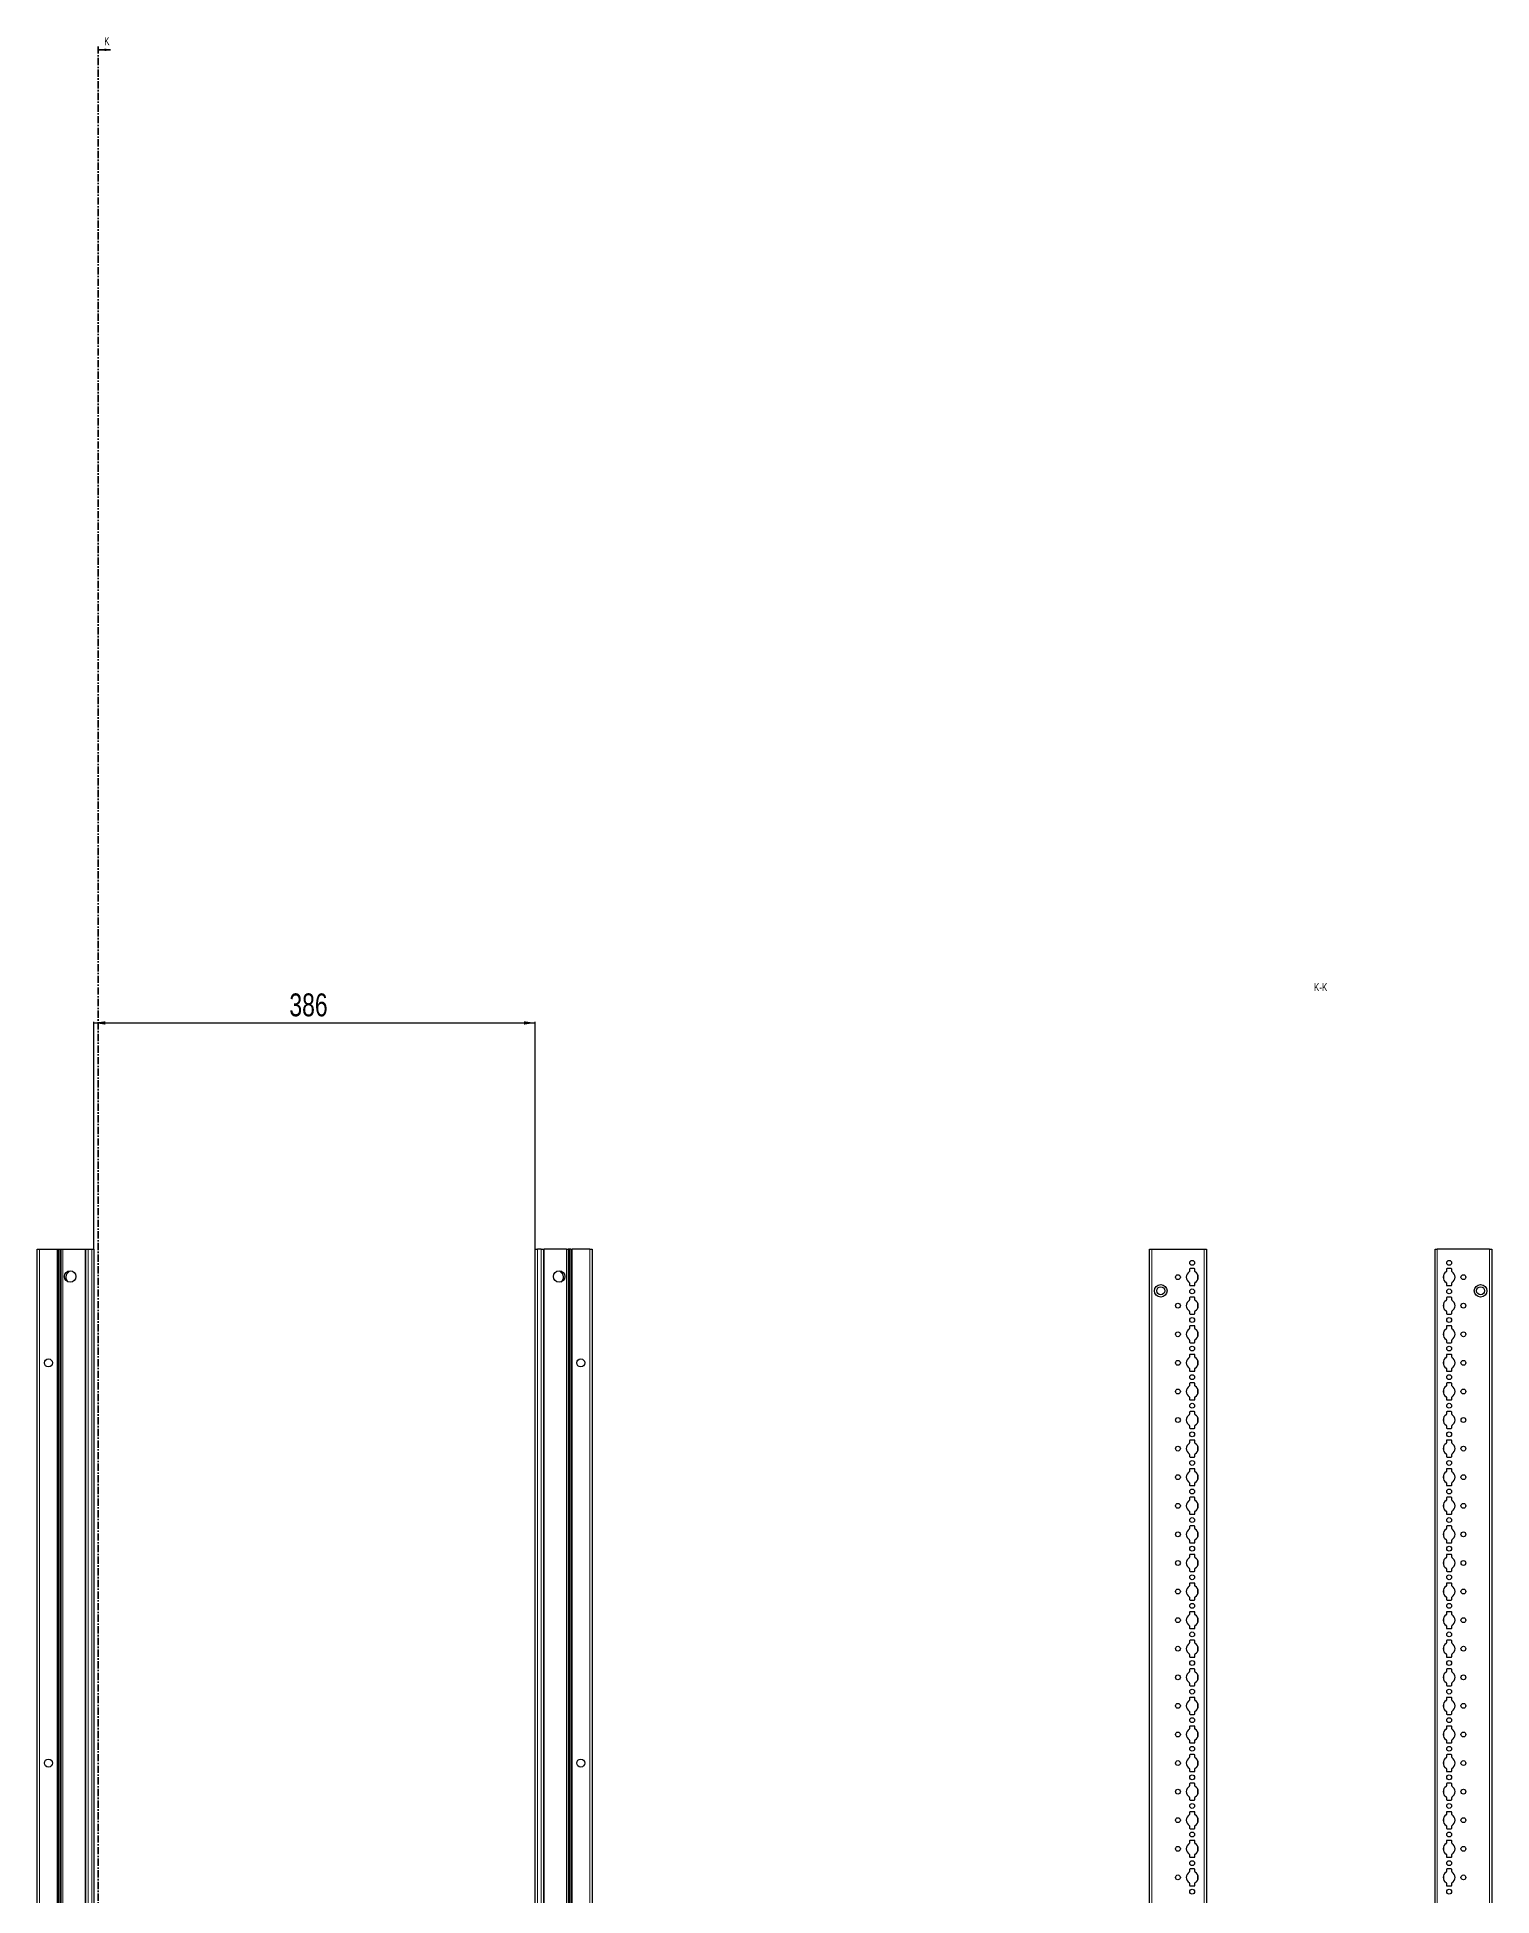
# Model space of a CAD drawing. Header units: millimetres. Extents: x -199 to 2259, y -1747 to 1507.
# Drawn here: x 986 to 2259, y -118 to 1507 of the extents above; entities that cross this region are included whole.
import ezdxf

# ---------------------------------------------------------------- set-up
doc = ezdxf.new("R2010")
doc.units = ezdxf.units.MM
doc.linetypes.add('CENTER', pattern=[10.16, 6.35, -1.27, 1.27, -1.27])
doc.layers.add('FORMAT', color=7, linetype='Continuous')
doc.styles.add('SLDTEXTSTYLE0', font='TXT', dxfattribs={"width": 0.75})
doc.dimstyles.new('SLDDIMSTYLE0', dxfattribs={"dimtxt": 20, "dimasz": 10, "dimexe": 0, "dimexo": 0.0625, "dimgap": 5, "dimtad": 2, "dimdec": 1, "dimrnd": 1e-09, "dimzin": 12, "dimdsep": 46, "dimtxsty": 'SLDTEXTSTYLE0', "dimsah": 1, "dimcen": 0.09, "dimadec": 0, "dimazin": 3, "dimtfac": 1, "dimtofl": 0, "dimtmove": 0, "dimatfit": 3, "dimfxl": 0, "dimfrac": 2, "dimtolj": 1, "dimtzin": 12, "dimarcsym": 0})

# ---------------------------------------------------------------- blocks, each defined once
blk = doc.blocks.new('_D_4')
at = {"layer": 'FORMAT'}
for p, q in [((1036, 447.2), (1036, 646)), ((1036, 645), (1422, 645)), ((1422, 447.2), (1422, 646))]:
    blk.add_line(p, q, dxfattribs=at)
for points in [[(1036, 645), (1046, 643.5), (1046, 646.5)], [(1422, 645), (1412, 646.5), (1412, 643.5)]]:
    blk.add_solid(points, dxfattribs=at)
at = {"layer": 'FORMAT', "insert": (1206.9, 670.8), "char_height": 20, "attachment_point": 1, "style": 'SLDTEXTSTYLE0'}
blk.add_mtext('386', dxfattribs=at)

msp = doc.modelspace()

# ---------------------------------------------------------------- linework, layer by layer
at = {"color": 7, "linetype": 'CENTER', "lineweight": 35}
msp.add_line((1039.75, 1499.09), (1039.75, -1103.67), dxfattribs=at)
at = {"color": 7, "linetype": 'Continuous', "lineweight": 35}
msp.add_line((1050.39, 1496.09), (1039.75, 1496.09), dxfattribs=at)
at = {"color": 7, "linetype": 'Continuous', "lineweight": 25}
for p, q in [((986.32, -851.79), (986.32, 447.21)), ((986.32, 447.21), (988.32, 447.21)), ((988.32, 447.21), (1003.67, 447.21)), ((1003.67, 447.21), (1004.32, 447.21)), ((1004.32, 423.46), (1004.32, 447.21)), ((1004.32, 447.21), (1004.9, 447.21)), ((1004.9, 447.21), (1006.11, 447.21)), ((1006.11, 447.21), (1006.11, -851.79)), ((1006.11, 447.21), (1006.14, 447.21)), ((1006.14, 447.21), (1006.14, -851.79)), ((1006.14, 447.21), (1007.35, 447.21)), ((1007.35, 447.21), (1008.76, 447.21)), ((1008.76, 447.21), (1028.17, 447.21)), ((1028.17, 447.21), (1028.82, 447.21)), ((1028.82, -851.79), (1028.82, 447.21)), ((1028.82, 447.21), (1030.82, 447.21)), ((1030.82, 447.21), (1034.02, 447.21)), ((1034.02, 447.21), (1036.02, 447.21)), ((1036.02, 447.21), (1036.02, -851.79)), ((1422.02, -851.79), (1422.02, 447.21)), ((1422.02, 447.21), (1424.02, 447.21)), ((1427.22, 447.21), (1424.02, 447.21)), ((1427.22, 447.21), (1429.22, 447.21)), ((1429.22, 447.21), (1429.22, -851.79)), ((1429.22, 447.21), (1429.87, 447.21)), ((1449.27, 447.21), (1429.87, 447.21)), ((1449.27, 447.21), (1450.68, 447.21)), ((1451.89, 447.21), (1450.68, 447.21)), ((1451.89, -851.79), (1451.89, 447.21)), ((1451.92, 447.21), (1451.89, 447.21)), ((1451.92, -851.79), (1451.92, 447.21)), ((1453.13, 447.21), (1451.92, 447.21)), ((1453.13, 447.21), (1453.72, 447.21)), ((1453.72, 447.21), (1453.72, 423.46)), ((1453.72, 447.21), (1454.37, 447.21)), ((1469.72, 447.21), (1454.37, 447.21)), ((1469.72, 447.21), (1471.72, 447.21)), ((1471.72, 447.21), (1471.72, -851.79)), ((1959.21, -851.79), (1959.21, 447.21)), ((1959.21, 447.21), (1961.21, 447.21)), ((1961.21, 447.21), (2006.91, 447.21)), ((2006.91, 447.21), (2008.91, 447.21)), ((2008.91, 447.21), (2008.91, -851.79)), ((2208.91, -851.79), (2208.91, 447.21)), ((2208.91, 447.21), (2210.91, 447.21)), ((2256.61, 447.21), (2210.91, 447.21)), ((2256.61, 447.21), (2258.61, 447.21)), ((2258.61, 447.21), (2258.61, -851.79)), ((1004.38, 423.35), (1004.32, 423.46)), ((1004.32, 423.46), (1004.32, 421.96)), ((1004.38, 422.06), (1004.38, 423.35)), ((1014.37, 427.73), (1014.37, 428.14)), ((1443.67, 428.14), (1443.67, 427.73)), ((1453.72, 423.46), (1453.66, 423.35)), ((1453.66, 423.35), (1453.66, 422.06)), ((1453.72, 421.96), (1453.72, 423.46)), ((1994.26, 429.61), (1994.26, 427.73)), ((1998.36, 430.11), (1994.76, 430.11)), ((1998.86, 427.73), (1998.86, 429.61)), ((2218.96, 429.61), (2218.96, 427.73)), ((2223.06, 430.11), (2219.46, 430.11)), ((2223.56, 427.73), (2223.56, 429.61)), ((1004.32, 421.96), (1004.38, 422.06)), ((1004.32, 373.46), (1004.32, 421.96)), ((1453.66, 422.06), (1453.72, 421.96)), ((1453.72, 421.96), (1453.72, 373.46)), ((1994.26, 417.68), (1994.26, 415.81)), ((1994.76, 415.31), (1998.36, 415.31)), ((1998.86, 415.81), (1998.86, 417.68)), ((2218.96, 417.68), (2218.96, 415.81)), ((2219.46, 415.31), (2223.06, 415.31)), ((2223.56, 415.81), (2223.56, 417.68)), ((1994.26, 404.61), (1994.26, 402.73)), ((1994.26, 392.68), (1994.26, 390.81)), ((1998.36, 405.11), (1994.76, 405.11)), ((1994.76, 390.31), (1998.36, 390.31)), ((1998.86, 402.73), (1998.86, 404.61)), ((1998.86, 390.81), (1998.86, 392.68)), ((2218.96, 404.61), (2218.96, 402.73)), ((2218.96, 392.68), (2218.96, 390.81)), ((2223.06, 405.11), (2219.46, 405.11)), ((2219.46, 390.31), (2223.06, 390.31)), ((2223.56, 402.73), (2223.56, 404.61)), ((2223.56, 390.81), (2223.56, 392.68)), ((1994.26, 379.61), (1994.26, 377.73)), ((1998.36, 380.11), (1994.76, 380.11)), ((1998.86, 377.73), (1998.86, 379.61)), ((2218.96, 379.61), (2218.96, 377.73)), ((2223.06, 380.11), (2219.46, 380.11)), ((2223.56, 377.73), (2223.56, 379.61)), ((1004.38, 373.35), (1004.32, 373.46)), ((1004.32, 373.46), (1004.32, 371.96)), ((1004.32, 371.96), (1004.38, 372.06)), ((1004.32, 323.46), (1004.32, 371.96)), ((1004.38, 372.06), (1004.38, 373.35)), ((1453.72, 373.46), (1453.66, 373.35)), ((1453.66, 373.35), (1453.66, 372.06)), ((1453.66, 372.06), (1453.72, 371.96)), ((1453.72, 371.96), (1453.72, 373.46)), ((1453.72, 371.96), (1453.72, 323.46)), ((1994.26, 367.68), (1994.26, 365.81)), ((1994.76, 365.31), (1998.36, 365.31)), ((1998.86, 365.81), (1998.86, 367.68)), ((2218.96, 367.68), (2218.96, 365.81)), ((2219.46, 365.31), (2223.06, 365.31)), ((2223.56, 365.81), (2223.56, 367.68)), ((1994.26, 354.61), (1994.26, 352.73)), ((1994.26, 342.68), (1994.26, 340.81)), ((1998.36, 355.11), (1994.76, 355.11)), ((1998.86, 352.73), (1998.86, 354.61)), ((1998.86, 340.81), (1998.86, 342.68)), ((2218.96, 354.61), (2218.96, 352.73)), ((2218.96, 342.68), (2218.96, 340.81)), ((2223.06, 355.11), (2219.46, 355.11)), ((2223.56, 352.73), (2223.56, 354.61)), ((2223.56, 340.81), (2223.56, 342.68)), ((1994.26, 329.61), (1994.26, 327.73)), ((1994.76, 340.31), (1998.36, 340.31)), ((1998.36, 330.11), (1994.76, 330.11)), ((1998.86, 327.73), (1998.86, 329.61)), ((2218.96, 329.61), (2218.96, 327.73)), ((2219.46, 340.31), (2223.06, 340.31)), ((2223.06, 330.11), (2219.46, 330.11)), ((2223.56, 327.73), (2223.56, 329.61)), ((1004.38, 323.35), (1004.32, 323.46)), ((1004.32, 323.46), (1004.32, 321.96)), ((1004.32, 321.96), (1004.38, 322.06)), ((1004.32, 273.46), (1004.32, 321.96)), ((1004.38, 322.06), (1004.38, 323.35)), ((1453.72, 323.46), (1453.66, 323.35)), ((1453.66, 323.35), (1453.66, 322.06)), ((1453.66, 322.06), (1453.72, 321.96)), ((1453.72, 321.96), (1453.72, 323.46)), ((1453.72, 321.96), (1453.72, 273.46)), ((1994.26, 317.68), (1994.26, 315.81)), ((1994.76, 315.31), (1998.36, 315.31)), ((1998.86, 315.81), (1998.86, 317.68)), ((2218.96, 317.68), (2218.96, 315.81)), ((2219.46, 315.31), (2223.06, 315.31)), ((2223.56, 315.81), (2223.56, 317.68)), ((1994.26, 304.61), (1994.26, 302.73)), ((1994.26, 292.68), (1994.26, 290.81)), ((1998.36, 305.11), (1994.76, 305.11)), ((1998.86, 302.73), (1998.86, 304.61)), ((1998.86, 290.81), (1998.86, 292.68)), ((2218.96, 304.61), (2218.96, 302.73)), ((2218.96, 292.68), (2218.96, 290.81)), ((2223.06, 305.11), (2219.46, 305.11)), ((2223.56, 302.73), (2223.56, 304.61)), ((2223.56, 290.81), (2223.56, 292.68)), ((1994.26, 279.61), (1994.26, 277.73)), ((1994.76, 290.31), (1998.36, 290.31)), ((1998.36, 280.11), (1994.76, 280.11)), ((1998.86, 277.73), (1998.86, 279.61)), ((2218.96, 279.61), (2218.96, 277.73)), ((2219.46, 290.31), (2223.06, 290.31)), ((2223.06, 280.11), (2219.46, 280.11)), ((2223.56, 277.73), (2223.56, 279.61)), ((1004.38, 273.35), (1004.32, 273.46)), ((1004.32, 273.46), (1004.32, 271.96)), ((1004.32, 271.96), (1004.38, 272.06)), ((1004.32, 223.46), (1004.32, 271.96)), ((1004.38, 272.06), (1004.38, 273.35)), ((1453.72, 273.46), (1453.66, 273.35)), ((1453.66, 273.35), (1453.66, 272.06)), ((1453.66, 272.06), (1453.72, 271.96)), ((1453.72, 271.96), (1453.72, 273.46)), ((1453.72, 271.96), (1453.72, 223.46)), ((1994.26, 267.68), (1994.26, 265.81)), ((1994.76, 265.31), (1998.36, 265.31)), ((1998.86, 265.81), (1998.86, 267.68)), ((2218.96, 267.68), (2218.96, 265.81)), ((2219.46, 265.31), (2223.06, 265.31)), ((2223.56, 265.81), (2223.56, 267.68)), ((1994.26, 254.61), (1994.26, 252.73)), ((1998.36, 255.11), (1994.76, 255.11)), ((1998.86, 252.73), (1998.86, 254.61)), ((2218.96, 254.61), (2218.96, 252.73)), ((2223.06, 255.11), (2219.46, 255.11)), ((2223.56, 252.73), (2223.56, 254.61)), ((1994.26, 242.68), (1994.26, 240.81)), ((1994.26, 229.61), (1994.26, 227.73)), ((1994.76, 240.31), (1998.36, 240.31)), ((1998.36, 230.11), (1994.76, 230.11)), ((1998.86, 240.81), (1998.86, 242.68)), ((1998.86, 227.73), (1998.86, 229.61)), ((2218.96, 242.68), (2218.96, 240.81)), ((2218.96, 229.61), (2218.96, 227.73)), ((2219.46, 240.31), (2223.06, 240.31)), ((2223.06, 230.11), (2219.46, 230.11)), ((2223.56, 240.81), (2223.56, 242.68)), ((2223.56, 227.73), (2223.56, 229.61)), ((1004.38, 223.35), (1004.32, 223.46)), ((1004.32, 223.46), (1004.32, 221.96)), ((1004.32, 221.96), (1004.38, 222.06)), ((1004.32, 173.46), (1004.32, 221.96)), ((1004.38, 222.06), (1004.38, 223.35)), ((1453.72, 223.46), (1453.66, 223.35)), ((1453.66, 223.35), (1453.66, 222.06)), ((1453.66, 222.06), (1453.72, 221.96)), ((1453.72, 221.96), (1453.72, 223.46)), ((1453.72, 221.96), (1453.72, 173.46)), ((1994.26, 217.68), (1994.26, 215.81)), ((1994.76, 215.31), (1998.36, 215.31)), ((1998.86, 215.81), (1998.86, 217.68)), ((2218.96, 217.68), (2218.96, 215.81)), ((2219.46, 215.31), (2223.06, 215.31)), ((2223.56, 215.81), (2223.56, 217.68)), ((1994.26, 204.61), (1994.26, 202.73)), ((1998.36, 205.11), (1994.76, 205.11)), ((1998.86, 202.73), (1998.86, 204.61)), ((2218.96, 204.61), (2218.96, 202.73)), ((2223.06, 205.11), (2219.46, 205.11)), ((2223.56, 202.73), (2223.56, 204.61)), ((1994.26, 192.68), (1994.26, 190.81)), ((1994.26, 179.61), (1994.26, 177.73)), ((1994.76, 190.31), (1998.36, 190.31)), ((1998.36, 180.11), (1994.76, 180.11)), ((1998.86, 190.81), (1998.86, 192.68)), ((1998.86, 177.73), (1998.86, 179.61)), ((2218.96, 192.68), (2218.96, 190.81)), ((2218.96, 179.61), (2218.96, 177.73)), ((2219.46, 190.31), (2223.06, 190.31)), ((2223.06, 180.11), (2219.46, 180.11)), ((2223.56, 190.81), (2223.56, 192.68)), ((2223.56, 177.73), (2223.56, 179.61)), ((1004.38, 173.35), (1004.32, 173.46)), ((1004.32, 173.46), (1004.32, 171.96)), ((1004.32, 171.96), (1004.38, 172.06)), ((1004.32, 123.46), (1004.32, 171.96)), ((1004.38, 172.06), (1004.38, 173.35)), ((1453.72, 173.46), (1453.66, 173.35)), ((1453.66, 173.35), (1453.66, 172.06)), ((1453.66, 172.06), (1453.72, 171.96)), ((1453.72, 171.96), (1453.72, 173.46)), ((1453.72, 171.96), (1453.72, 123.46)), ((1994.26, 167.68), (1994.26, 165.81)), ((1994.76, 165.31), (1998.36, 165.31)), ((1998.86, 165.81), (1998.86, 167.68)), ((2218.96, 167.68), (2218.96, 165.81)), ((2219.46, 165.31), (2223.06, 165.31)), ((2223.56, 165.81), (2223.56, 167.68)), ((1994.26, 154.61), (1994.26, 152.73)), ((1998.36, 155.11), (1994.76, 155.11)), ((1998.86, 152.73), (1998.86, 154.61)), ((2218.96, 154.61), (2218.96, 152.73)), ((2223.06, 155.11), (2219.46, 155.11)), ((2223.56, 152.73), (2223.56, 154.61)), ((1994.26, 142.68), (1994.26, 140.81)), ((1994.76, 140.31), (1998.36, 140.31)), ((1998.36, 130.11), (1994.76, 130.11)), ((1998.86, 140.81), (1998.86, 142.68)), ((2218.96, 142.68), (2218.96, 140.81)), ((2219.46, 140.31), (2223.06, 140.31)), ((2223.06, 130.11), (2219.46, 130.11)), ((2223.56, 140.81), (2223.56, 142.68)), ((1004.38, 123.35), (1004.32, 123.46)), ((1004.32, 123.46), (1004.32, 121.96)), ((1004.32, 121.96), (1004.38, 122.06)), ((1004.32, 73.46), (1004.32, 121.96)), ((1004.38, 122.06), (1004.38, 123.35)), ((1453.72, 123.46), (1453.66, 123.35)), ((1453.66, 123.35), (1453.66, 122.06)), ((1453.66, 122.06), (1453.72, 121.96)), ((1453.72, 121.96), (1453.72, 123.46)), ((1453.72, 121.96), (1453.72, 73.46)), ((1994.26, 129.61), (1994.26, 127.73)), ((1994.26, 117.68), (1994.26, 115.81)), ((1994.76, 115.31), (1998.36, 115.31)), ((1998.86, 127.73), (1998.86, 129.61)), ((1998.86, 115.81), (1998.86, 117.68)), ((2218.96, 129.61), (2218.96, 127.73)), ((2218.96, 117.68), (2218.96, 115.81)), ((2219.46, 115.31), (2223.06, 115.31)), ((2223.56, 127.73), (2223.56, 129.61)), ((2223.56, 115.81), (2223.56, 117.68)), ((1994.26, 104.61), (1994.26, 102.73)), ((1998.36, 105.11), (1994.76, 105.11)), ((1998.86, 102.73), (1998.86, 104.61)), ((2218.96, 104.61), (2218.96, 102.73)), ((2223.06, 105.11), (2219.46, 105.11)), ((2223.56, 102.73), (2223.56, 104.61)), ((1994.26, 92.68), (1994.26, 90.81)), ((1994.76, 90.31), (1998.36, 90.31)), ((1998.86, 90.81), (1998.86, 92.68)), ((2218.96, 92.68), (2218.96, 90.81)), ((2219.46, 90.31), (2223.06, 90.31)), ((2223.56, 90.81), (2223.56, 92.68)), ((1004.38, 73.35), (1004.32, 73.46)), ((1004.32, 73.46), (1004.32, 71.96)), ((1004.32, 71.96), (1004.38, 72.06)), ((1004.32, 23.46), (1004.32, 71.96)), ((1004.38, 72.06), (1004.38, 73.35)), ((1453.72, 73.46), (1453.66, 73.35)), ((1453.66, 73.35), (1453.66, 72.06)), ((1453.66, 72.06), (1453.72, 71.96)), ((1453.72, 71.96), (1453.72, 73.46)), ((1453.72, 71.96), (1453.72, 23.46)), ((1994.26, 79.61), (1994.26, 77.73)), ((1994.26, 67.68), (1994.26, 65.81)), ((1998.36, 80.11), (1994.76, 80.11)), ((1994.76, 65.31), (1998.36, 65.31)), ((1998.86, 77.73), (1998.86, 79.61)), ((1998.86, 65.81), (1998.86, 67.68)), ((2218.96, 79.61), (2218.96, 77.73)), ((2218.96, 67.68), (2218.96, 65.81)), ((2223.06, 80.11), (2219.46, 80.11)), ((2219.46, 65.31), (2223.06, 65.31)), ((2223.56, 77.73), (2223.56, 79.61)), ((2223.56, 65.81), (2223.56, 67.68)), ((1994.26, 54.61), (1994.26, 52.73)), ((1998.36, 55.11), (1994.76, 55.11)), ((1998.86, 52.73), (1998.86, 54.61)), ((2218.96, 54.61), (2218.96, 52.73)), ((2223.06, 55.11), (2219.46, 55.11)), ((2223.56, 52.73), (2223.56, 54.61)), ((1994.26, 42.68), (1994.26, 40.81)), ((1994.76, 40.31), (1998.36, 40.31)), ((1998.86, 40.81), (1998.86, 42.68)), ((2218.96, 42.68), (2218.96, 40.81)), ((2219.46, 40.31), (2223.06, 40.31)), ((2223.56, 40.81), (2223.56, 42.68)), ((1004.38, 23.35), (1004.32, 23.46)), ((1004.32, 23.46), (1004.32, 21.96)), ((1004.32, 21.96), (1004.38, 22.06)), ((1004.32, -26.54), (1004.32, 21.96)), ((1004.38, 22.06), (1004.38, 23.35)), ((1453.72, 23.46), (1453.66, 23.35)), ((1453.66, 23.35), (1453.66, 22.06)), ((1453.66, 22.06), (1453.72, 21.96)), ((1453.72, 21.96), (1453.72, 23.46)), ((1453.72, 21.96), (1453.72, -26.54)), ((1994.26, 29.61), (1994.26, 27.73)), ((1994.26, 17.68), (1994.26, 15.81)), ((1998.36, 30.11), (1994.76, 30.11)), ((1998.86, 27.73), (1998.86, 29.61)), ((1998.86, 15.81), (1998.86, 17.68)), ((2218.96, 29.61), (2218.96, 27.73)), ((2218.96, 17.68), (2218.96, 15.81)), ((2223.06, 30.11), (2219.46, 30.11)), ((2223.56, 27.73), (2223.56, 29.61)), ((2223.56, 15.81), (2223.56, 17.68)), ((1994.26, 4.61), (1994.26, 2.73)), ((1994.76, 15.31), (1998.36, 15.31)), ((1998.36, 5.11), (1994.76, 5.11)), ((1998.86, 2.73), (1998.86, 4.61)), ((2218.96, 4.61), (2218.96, 2.73)), ((2219.46, 15.31), (2223.06, 15.31)), ((2223.06, 5.11), (2219.46, 5.11)), ((2223.56, 2.73), (2223.56, 4.61)), ((1994.26, -7.32), (1994.26, -9.19)), ((1994.76, -9.69), (1998.36, -9.69)), ((1998.86, -9.19), (1998.86, -7.32)), ((2218.96, -7.32), (2218.96, -9.19)), ((2219.46, -9.69), (2223.06, -9.69)), ((2223.56, -9.19), (2223.56, -7.32)), ((1004.38, -26.65), (1004.32, -26.54)), ((1004.32, -26.54), (1004.32, -28.04)), ((1004.32, -28.04), (1004.38, -27.94)), ((1004.32, -76.54), (1004.32, -28.04)), ((1004.38, -27.94), (1004.38, -26.65)), ((1453.72, -26.54), (1453.66, -26.65)), ((1453.66, -26.65), (1453.66, -27.94)), ((1453.66, -27.94), (1453.72, -28.04)), ((1453.72, -28.04), (1453.72, -26.54)), ((1453.72, -28.04), (1453.72, -76.54)), ((1994.26, -20.39), (1994.26, -22.27)), ((1994.26, -32.32), (1994.26, -34.19)), ((1998.36, -19.89), (1994.76, -19.89)), ((1998.86, -22.27), (1998.86, -20.39)), ((1998.86, -34.19), (1998.86, -32.32)), ((2218.96, -20.39), (2218.96, -22.27)), ((2218.96, -32.32), (2218.96, -34.19)), ((2223.06, -19.89), (2219.46, -19.89)), ((2223.56, -22.27), (2223.56, -20.39)), ((2223.56, -34.19), (2223.56, -32.32)), ((1994.26, -45.39), (1994.26, -47.27)), ((1994.76, -34.69), (1998.36, -34.69)), ((1998.36, -44.89), (1994.76, -44.89)), ((1998.86, -47.27), (1998.86, -45.39)), ((2218.96, -45.39), (2218.96, -47.27)), ((2219.46, -34.69), (2223.06, -34.69)), ((2223.06, -44.89), (2219.46, -44.89)), ((2223.56, -47.27), (2223.56, -45.39)), ((1994.26, -57.32), (1994.26, -59.19)), ((1994.76, -59.69), (1998.36, -59.69)), ((1998.86, -59.19), (1998.86, -57.32)), ((2218.96, -57.32), (2218.96, -59.19)), ((2219.46, -59.69), (2223.06, -59.69)), ((2223.56, -59.19), (2223.56, -57.32)), ((1004.38, -76.65), (1004.32, -76.54)), ((1004.32, -76.54), (1004.32, -78.04)), ((1004.32, -78.04), (1004.38, -77.94)), ((1004.32, -126.54), (1004.32, -78.04)), ((1004.38, -77.94), (1004.38, -76.65)), ((1453.72, -76.54), (1453.66, -76.65)), ((1453.66, -76.65), (1453.66, -77.94)), ((1453.66, -77.94), (1453.72, -78.04)), ((1453.72, -78.04), (1453.72, -76.54)), ((1453.72, -78.04), (1453.72, -126.54)), ((1994.26, -70.39), (1994.26, -72.27)), ((1998.36, -69.89), (1994.76, -69.89)), ((1998.86, -72.27), (1998.86, -70.39)), ((2218.96, -70.39), (2218.96, -72.27)), ((2223.06, -69.89), (2219.46, -69.89)), ((2223.56, -72.27), (2223.56, -70.39)), ((1994.26, -82.32), (1994.26, -84.19)), ((1994.26, -95.39), (1994.26, -97.27)), ((1994.76, -84.69), (1998.36, -84.69)), ((1998.36, -94.89), (1994.76, -94.89)), ((1998.86, -84.19), (1998.86, -82.32)), ((1998.86, -97.27), (1998.86, -95.39)), ((2218.96, -82.32), (2218.96, -84.19)), ((2218.96, -95.39), (2218.96, -97.27)), ((2219.46, -84.69), (2223.06, -84.69)), ((2223.06, -94.89), (2219.46, -94.89)), ((2223.56, -84.19), (2223.56, -82.32)), ((2223.56, -97.27), (2223.56, -95.39)), ((1994.26, -107.32), (1994.26, -109.19)), ((1994.76, -109.69), (1998.36, -109.69)), ((1998.86, -109.19), (1998.86, -107.32)), ((2218.96, -107.32), (2218.96, -109.19)), ((2219.46, -109.69), (2223.06, -109.69)), ((2223.56, -109.19), (2223.56, -107.32))]:
    msp.add_line(p, q, dxfattribs=at)
at = {"color": 8, "linetype": 'Continuous', "lineweight": 18}
for p, q in [((988.32, 447.21), (988.32, -851.79)), ((1003.67, -851.79), (1003.67, 447.21)), ((1004.9, 447.21), (1004.9, -851.79)), ((1007.35, -851.79), (1007.35, 447.21)), ((1008.76, 447.21), (1008.76, -851.79)), ((1028.17, -851.79), (1028.17, 447.21)), ((1030.82, 447.21), (1030.82, -851.79)), ((1034.02, -851.79), (1034.02, 447.21)), ((1424.02, 447.21), (1424.02, -851.79)), ((1427.22, -851.79), (1427.22, 447.21)), ((1429.87, 447.21), (1429.87, -851.79)), ((1449.27, -851.79), (1449.27, 447.21)), ((1450.68, 447.21), (1450.68, -851.79)), ((1453.13, -851.79), (1453.13, 447.21)), ((1454.37, 447.21), (1454.37, -851.79)), ((1469.72, -851.79), (1469.72, 447.21)), ((1961.21, 447.21), (1961.21, -851.79)), ((2006.91, -851.79), (2006.91, 447.21)), ((2210.91, 447.21), (2210.91, -851.79)), ((2256.61, -851.79), (2256.61, 447.21)), ((2001.06, 420), (2001.06, 425.41)), ((2216.76, 425.41), (2216.76, 420)), ((2001.06, 395), (2001.06, 400.41)), ((2216.76, 400.41), (2216.76, 395)), ((2001.06, 370), (2001.06, 375.41)), ((2216.76, 375.41), (2216.76, 370)), ((2001.06, 345), (2001.06, 350.41)), ((2216.76, 350.41), (2216.76, 345)), ((2001.06, 320), (2001.06, 325.41)), ((2216.76, 325.41), (2216.76, 320)), ((2001.06, 295), (2001.06, 300.41)), ((2216.76, 300.41), (2216.76, 295)), ((2001.06, 270), (2001.06, 275.41)), ((2216.76, 275.41), (2216.76, 270)), ((2001.06, 245), (2001.06, 250.41)), ((2216.76, 250.41), (2216.76, 245)), ((2001.06, 220), (2001.06, 225.41)), ((2216.76, 225.41), (2216.76, 220)), ((2001.06, 195), (2001.06, 200.41)), ((2216.76, 200.41), (2216.76, 195)), ((2001.06, 170), (2001.06, 175.41)), ((2216.76, 175.41), (2216.76, 170)), ((2001.06, 145), (2001.06, 150.41)), ((2216.76, 150.41), (2216.76, 145)), ((2001.06, 120), (2001.06, 125.41)), ((2216.76, 125.41), (2216.76, 120)), ((2001.06, 95), (2001.06, 100.41)), ((2216.76, 100.41), (2216.76, 95)), ((2001.06, 70), (2001.06, 75.41)), ((2216.76, 75.41), (2216.76, 70)), ((2001.06, 45), (2001.06, 50.41)), ((2216.76, 50.41), (2216.76, 45)), ((2001.06, 20), (2001.06, 25.41)), ((2216.76, 25.41), (2216.76, 20)), ((2001.06, -5), (2001.06, 0.41)), ((2216.76, 0.41), (2216.76, -5)), ((2001.06, -30), (2001.06, -24.59)), ((2216.76, -24.59), (2216.76, -30)), ((2001.06, -55), (2001.06, -49.59)), ((2216.76, -49.59), (2216.76, -55)), ((2001.06, -80), (2001.06, -74.59)), ((2216.76, -74.59), (2216.76, -80)), ((2001.06, -105), (2001.06, -99.59)), ((2216.76, -99.59), (2216.76, -105))]:
    msp.add_line(p, q, dxfattribs=at)
at = {"color": 7, "linetype": 'Continuous', "lineweight": 25}
for centre, radius in [((1015.17, 423.21), 5), ((1442.87, 423.21), 5), ((1984.06, 422.71), 2.13), ((1996.56, 435.21), 2.13), ((2221.26, 435.21), 2.12), ((2233.76, 422.71), 2.12), ((1969.06, 410.71), 5.5), ((1969.06, 410.71), 3.5), ((1996.56, 410.21), 2.13), ((2221.26, 410.21), 2.12), ((2248.76, 410.71), 5.5), ((2248.76, 410.71), 3.5), ((1984.06, 397.71), 2.13), ((2233.76, 397.71), 2.12), ((1984.06, 372.71), 2.13), ((1996.56, 385.21), 2.13), ((2221.26, 385.21), 2.12), ((2233.76, 372.71), 2.12), ((1996.56, 360.21), 2.12), ((2221.26, 360.21), 2.12), ((996.22, 347.71), 3.5), ((1461.82, 347.71), 3.5), ((1984.06, 347.71), 2.13), ((2233.76, 347.71), 2.12), ((1996.56, 335.21), 2.13), ((2221.26, 335.21), 2.12), ((1984.06, 322.71), 2.13), ((1996.56, 310.21), 2.12), ((2221.26, 310.21), 2.12), ((2233.76, 322.71), 2.12), ((1984.06, 297.71), 2.12), ((2233.76, 297.71), 2.12), ((1996.56, 285.21), 2.12), ((2221.26, 285.21), 2.12), ((1984.06, 272.71), 2.12), ((1996.56, 260.21), 2.12), ((2221.26, 260.21), 2.12), ((2233.76, 272.71), 2.12), ((1984.06, 247.71), 2.12), ((2233.76, 247.71), 2.12), ((1996.56, 235.21), 2.12), ((2221.26, 235.21), 2.12), ((1984.06, 222.71), 2.12), ((1996.56, 210.21), 2.12), ((2221.26, 210.21), 2.12), ((2233.76, 222.71), 2.12), ((1984.06, 197.71), 2.12), ((2233.76, 197.71), 2.12), ((1996.56, 185.21), 2.12), ((2221.26, 185.21), 2.12), ((1984.06, 172.71), 2.12), ((2233.76, 172.71), 2.12), ((1984.06, 147.71), 2.12), ((1996.56, 160.21), 2.12), ((2221.26, 160.21), 2.12), ((2233.76, 147.71), 2.12), ((1996.56, 135.21), 2.12), ((2221.26, 135.21), 2.12), ((1984.06, 122.71), 2.12), ((2233.76, 122.71), 2.12), ((1984.06, 97.71), 2.12), ((1996.56, 110.21), 2.12), ((2221.26, 110.21), 2.12), ((2233.76, 97.71), 2.12), ((1996.56, 85.21), 2.12), ((2221.26, 85.21), 2.12), ((1984.06, 72.71), 2.12), ((2233.76, 72.71), 2.12), ((1984.06, 47.71), 2.12), ((1996.56, 60.21), 2.13), ((2221.26, 60.21), 2.12), ((2233.76, 47.71), 2.12), ((1996.56, 35.21), 2.12), ((2221.26, 35.21), 2.12), ((1984.06, 22.71), 2.12), ((2233.76, 22.71), 2.12), ((996.22, -2.29), 3.5), ((1461.82, -2.29), 3.5), ((1996.56, 10.21), 2.12), ((2221.26, 10.21), 2.12), ((1984.06, -2.29), 2.12), ((1996.56, -14.79), 2.12), ((2221.26, -14.79), 2.12), ((2233.76, -2.29), 2.12), ((1984.06, -27.29), 2.12), ((2233.76, -27.29), 2.12), ((1996.56, -39.79), 2.12), ((2221.26, -39.79), 2.12), ((1984.06, -52.29), 2.12), ((1996.56, -64.79), 2.12), ((2221.26, -64.79), 2.12), ((2233.76, -52.29), 2.12), ((1984.06, -77.29), 2.12), ((2233.76, -77.29), 2.12), ((1996.56, -89.79), 2.12), ((2221.26, -89.79), 2.12), ((1984.06, -102.29), 2.12), ((1996.56, -114.79), 2.12), ((2221.26, -114.79), 2.12), ((2233.76, -102.29), 2.12)]:
    msp.add_circle(centre, radius, dxfattribs=at)
for centre, radius, start, end in [((1016.67, 422.71), 5.25, 119.14074, 233.81086), ((1013.87, 427.73), 0.5, 299.14074, 0), ((1444.17, 427.73), 0.5, 180, 240.85926), ((1441.37, 422.71), 5.25, 306.18917, 60.85926), ((1996.56, 422.71), 5.25, 119.14074, 240.85926), ((1993.76, 427.73), 0.5, 299.14074, 0), ((1994.76, 429.61), 0.5, 90, 180), ((1998.36, 429.61), 0.5, 0, 90), ((1999.36, 427.73), 0.5, 180, 240.85926), ((1996.56, 422.71), 5.25, 299.14074, 60.85926), ((2221.26, 422.71), 5.25, 119.14074, 240.85926), ((2218.46, 427.73), 0.5, 299.14074, 0), ((2219.46, 429.61), 0.5, 90, 180), ((2223.06, 429.61), 0.5, 360, 90), ((2224.06, 427.73), 0.5, 180, 240.85926), ((2221.26, 422.71), 5.25, 299.14074, 60.85926), ((1993.76, 417.68), 0.5, 0, 60.85926), ((1994.76, 415.81), 0.5, 180, 270), ((1998.36, 415.81), 0.5, 270, 0), ((1999.36, 417.68), 0.5, 119.14074, 180), ((2218.46, 417.68), 0.5, 0, 60.85926), ((2219.46, 415.81), 0.5, 180, 270), ((2223.06, 415.81), 0.5, 270, 0), ((2224.06, 417.68), 0.5, 119.14074, 180), ((1996.56, 397.71), 5.25, 119.14074, 240.85926), ((1993.76, 402.73), 0.5, 299.14074, 0), ((1993.76, 392.68), 0.5, 0, 60.85926), ((1994.76, 404.61), 0.5, 90, 180), ((1994.76, 390.81), 0.5, 180, 270), ((1998.36, 404.61), 0.5, 0, 90), ((1998.36, 390.81), 0.5, 270, 0), ((1999.36, 402.73), 0.5, 180, 240.85926), ((1999.36, 392.68), 0.5, 119.14074, 180), ((1996.56, 397.71), 5.25, 299.14074, 60.85926), ((2221.26, 397.71), 5.25, 119.14074, 240.85926), ((2218.46, 402.73), 0.5, 299.14074, 0), ((2218.46, 392.68), 0.5, 0, 60.85926), ((2219.46, 404.61), 0.5, 90, 180), ((2219.46, 390.81), 0.5, 180, 270), ((2223.06, 404.61), 0.5, 0, 90), ((2223.06, 390.81), 0.5, 270, 0), ((2224.06, 402.73), 0.5, 180, 240.85926), ((2224.06, 392.68), 0.5, 119.14074, 180), ((2221.26, 397.71), 5.25, 299.14074, 60.85926), ((1996.56, 372.71), 5.25, 119.14074, 240.85926), ((1993.76, 377.73), 0.5, 299.14074, 0), ((1994.76, 379.61), 0.5, 90, 180), ((1998.36, 379.61), 0.5, 0, 90), ((1999.36, 377.73), 0.5, 180, 240.85926), ((1996.56, 372.71), 5.25, 299.14074, 60.85926), ((2221.26, 372.71), 5.25, 119.14074, 240.85926), ((2218.46, 377.73), 0.5, 299.14074, 0), ((2219.46, 379.61), 0.5, 90, 180), ((2223.06, 379.61), 0.5, 0, 90), ((2224.06, 377.73), 0.5, 180, 240.85926), ((2221.26, 372.71), 5.25, 299.14074, 60.85926), ((1993.76, 367.68), 0.5, 0, 60.85926), ((1994.76, 365.81), 0.5, 180, 270), ((1998.36, 365.81), 0.5, 270, 0), ((1999.36, 367.68), 0.5, 119.14074, 180), ((2218.46, 367.68), 0.5, 0, 60.85926), ((2219.46, 365.81), 0.5, 180, 270), ((2223.06, 365.81), 0.5, 270, 0), ((2224.06, 367.68), 0.5, 119.14074, 180), ((1996.56, 347.71), 5.25, 119.14074, 240.85926), ((1993.76, 352.73), 0.5, 299.14074, 0), ((1993.76, 342.68), 0.5, 0, 60.85926), ((1994.76, 354.61), 0.5, 90, 180), ((1998.36, 354.61), 0.5, 0, 90), ((1999.36, 352.73), 0.5, 180, 240.85926), ((1999.36, 342.68), 0.5, 119.14074, 180), ((1996.56, 347.71), 5.25, 299.14074, 60.85926), ((2221.26, 347.71), 5.25, 119.14074, 240.85926), ((2218.46, 352.73), 0.5, 299.14074, 0), ((2218.46, 342.68), 0.5, 0, 60.85926), ((2219.46, 354.61), 0.5, 90, 180), ((2223.06, 354.61), 0.5, 0, 90), ((2224.06, 352.73), 0.5, 180, 240.85926), ((2224.06, 342.68), 0.5, 119.14074, 180), ((2221.26, 347.71), 5.25, 299.14074, 60.85926), ((1996.56, 322.71), 5.25, 119.14074, 240.85926), ((1993.76, 327.73), 0.5, 299.14074, 0), ((1994.76, 340.81), 0.5, 180, 270), ((1994.76, 329.61), 0.5, 90, 180), ((1998.36, 340.81), 0.5, 270, 0), ((1998.36, 329.61), 0.5, 0, 90), ((1999.36, 327.73), 0.5, 180, 240.85926), ((1996.56, 322.71), 5.25, 299.14074, 60.85926), ((2221.26, 322.71), 5.25, 119.14074, 240.85926), ((2218.46, 327.73), 0.5, 299.14074, 0), ((2219.46, 340.81), 0.5, 180, 270), ((2219.46, 329.61), 0.5, 90, 180), ((2223.06, 340.81), 0.5, 270, 0), ((2223.06, 329.61), 0.5, 0, 90), ((2224.06, 327.73), 0.5, 180, 240.85926), ((2221.26, 322.71), 5.25, 299.14074, 60.85926), ((1993.76, 317.68), 0.5, 0, 60.85926), ((1994.76, 315.81), 0.5, 180, 270), ((1998.36, 315.81), 0.5, 270, 0), ((1999.36, 317.68), 0.5, 119.14074, 180), ((2218.46, 317.68), 0.5, 0, 60.85926), ((2219.46, 315.81), 0.5, 180, 270), ((2223.06, 315.81), 0.5, 270, 0), ((2224.06, 317.68), 0.5, 119.14074, 180), ((1996.56, 297.71), 5.25, 119.14074, 240.85926), ((1993.76, 302.73), 0.5, 299.14074, 0), ((1993.76, 292.68), 0.5, 0, 60.85926), ((1994.76, 304.61), 0.5, 90, 180), ((1998.36, 304.61), 0.5, 0, 90), ((1999.36, 302.73), 0.5, 180, 240.85926), ((1999.36, 292.68), 0.5, 119.14074, 180), ((1996.56, 297.71), 5.25, 299.14074, 60.85926), ((2221.26, 297.71), 5.25, 119.14074, 240.85926), ((2218.46, 302.73), 0.5, 299.14074, 0), ((2218.46, 292.68), 0.5, 0, 60.85926), ((2219.46, 304.61), 0.5, 90, 180), ((2223.06, 304.61), 0.5, 0, 90), ((2224.06, 302.73), 0.5, 180, 240.85926), ((2224.06, 292.68), 0.5, 119.14074, 180), ((2221.26, 297.71), 5.25, 299.14074, 60.85926), ((1996.56, 272.71), 5.25, 119.14074, 240.85926), ((1993.76, 277.73), 0.5, 299.14074, 0), ((1994.76, 290.81), 0.5, 180, 270), ((1994.76, 279.61), 0.5, 90, 180), ((1998.36, 290.81), 0.5, 270, 0), ((1998.36, 279.61), 0.5, 0, 90), ((1999.36, 277.73), 0.5, 180, 240.85926), ((1996.56, 272.71), 5.25, 299.14074, 60.85926), ((2221.26, 272.71), 5.25, 119.14074, 240.85926), ((2218.46, 277.73), 0.5, 299.14074, 0), ((2219.46, 290.81), 0.5, 180, 270), ((2219.46, 279.61), 0.5, 90, 180), ((2223.06, 290.81), 0.5, 270, 0), ((2223.06, 279.61), 0.5, 0, 90), ((2224.06, 277.73), 0.5, 180, 240.85926), ((2221.26, 272.71), 5.25, 299.14074, 60.85926), ((1993.76, 267.68), 0.5, 0, 60.85926), ((1994.76, 265.81), 0.5, 180, 270), ((1998.36, 265.81), 0.5, 270, 0), ((1999.36, 267.68), 0.5, 119.14074, 180), ((2218.46, 267.68), 0.5, 0, 60.85926), ((2219.46, 265.81), 0.5, 180, 270), ((2223.06, 265.81), 0.5, 270, 0), ((2224.06, 267.68), 0.5, 119.14074, 180), ((1996.56, 247.71), 5.25, 119.14074, 240.85926), ((1993.76, 252.73), 0.5, 299.14074, 0), ((1994.76, 254.61), 0.5, 90, 180), ((1998.36, 254.61), 0.5, 0, 90), ((1999.36, 252.73), 0.5, 180, 240.85926), ((1996.56, 247.71), 5.25, 299.14074, 60.85926), ((2221.26, 247.71), 5.25, 119.14074, 240.85926), ((2218.46, 252.73), 0.5, 299.14074, 0), ((2219.46, 254.61), 0.5, 90, 180), ((2223.06, 254.61), 0.5, 0, 90), ((2224.06, 252.73), 0.5, 180, 240.85926), ((2221.26, 247.71), 5.25, 299.14074, 60.85926), ((1993.76, 242.68), 0.5, 0, 60.85926), ((1993.76, 227.73), 0.5, 299.14074, 0), ((1994.76, 240.81), 0.5, 180, 270), ((1994.76, 229.61), 0.5, 90, 180), ((1998.36, 240.81), 0.5, 270, 0), ((1998.36, 229.61), 0.5, 0, 90), ((1999.36, 242.68), 0.5, 119.14074, 180), ((1999.36, 227.73), 0.5, 180, 240.85926), ((2218.46, 242.68), 0.5, 0, 60.85926), ((2218.46, 227.73), 0.5, 299.14074, 0), ((2219.46, 240.81), 0.5, 180, 270), ((2219.46, 229.61), 0.5, 90, 180), ((2223.06, 240.81), 0.5, 270, 0), ((2223.06, 229.61), 0.5, 0, 90), ((2224.06, 242.68), 0.5, 119.14074, 180), ((2224.06, 227.73), 0.5, 180, 240.85926), ((1996.56, 222.71), 5.25, 119.14074, 240.85926), ((1993.76, 217.68), 0.5, 0, 60.85926), ((1994.76, 215.81), 0.5, 180, 270), ((1998.36, 215.81), 0.5, 270, 0), ((1999.36, 217.68), 0.5, 119.14074, 180), ((1996.56, 222.71), 5.25, 299.14074, 60.85926), ((2221.26, 222.71), 5.25, 119.14074, 240.85926), ((2218.46, 217.68), 0.5, 0, 60.85926), ((2219.46, 215.81), 0.5, 180, 270), ((2223.06, 215.81), 0.5, 270, 0), ((2224.06, 217.68), 0.5, 119.14074, 180), ((2221.26, 222.71), 5.25, 299.14074, 60.85926), ((1996.56, 197.71), 5.25, 119.14074, 240.85926), ((1993.76, 202.73), 0.5, 299.14074, 0), ((1994.76, 204.61), 0.5, 90, 180), ((1998.36, 204.61), 0.5, 0, 90), ((1999.36, 202.73), 0.5, 180, 240.85926), ((1996.56, 197.71), 5.25, 299.14074, 60.85926), ((2221.26, 197.71), 5.25, 119.14074, 240.85926), ((2218.46, 202.73), 0.5, 299.14074, 0), ((2219.46, 204.61), 0.5, 90, 180), ((2223.06, 204.61), 0.5, 0, 90), ((2224.06, 202.73), 0.5, 180, 240.85926), ((2221.26, 197.71), 5.25, 299.14074, 60.85926), ((1993.76, 192.68), 0.5, 0, 60.85926), ((1994.76, 190.81), 0.5, 180, 270), ((1994.76, 179.61), 0.5, 90, 180), ((1998.36, 190.81), 0.5, 270, 0), ((1998.36, 179.61), 0.5, 360, 90), ((1999.36, 192.68), 0.5, 119.14074, 180), ((2218.46, 192.68), 0.5, 0, 60.85926), ((2219.46, 190.81), 0.5, 180, 270), ((2219.46, 179.61), 0.5, 90, 180), ((2223.06, 190.81), 0.5, 270, 0), ((2223.06, 179.61), 0.5, 0, 90), ((2224.06, 192.68), 0.5, 119.14074, 180), ((1996.56, 172.71), 5.25, 119.14074, 240.85926), ((1993.76, 177.73), 0.5, 299.14074, 0), ((1993.76, 167.68), 0.5, 0, 60.85926), ((1994.76, 165.81), 0.5, 180, 270), ((1998.36, 165.81), 0.5, 270, 0), ((1999.36, 177.73), 0.5, 180, 240.85926), ((1999.36, 167.68), 0.5, 119.14074, 180), ((1996.56, 172.71), 5.25, 299.14074, 60.85926), ((2221.26, 172.71), 5.25, 119.14074, 240.85926), ((2218.46, 177.73), 0.5, 299.14074, 0), ((2218.46, 167.68), 0.5, 0, 60.85926), ((2219.46, 165.81), 0.5, 180, 270), ((2223.06, 165.81), 0.5, 270, 0), ((2224.06, 177.73), 0.5, 180, 240.85926), ((2224.06, 167.68), 0.5, 119.14074, 180), ((2221.26, 172.71), 5.25, 299.14074, 60.85926), ((1996.56, 147.71), 5.25, 119.14074, 240.85926), ((1993.76, 152.73), 0.5, 299.14074, 0), ((1994.76, 154.61), 0.5, 90, 180), ((1998.36, 154.61), 0.5, 360, 90), ((1999.36, 152.73), 0.5, 180, 240.85926), ((1996.56, 147.71), 5.25, 299.14074, 60.85926), ((2221.26, 147.71), 5.25, 119.14074, 240.85926), ((2218.46, 152.73), 0.5, 299.14074, 0), ((2219.46, 154.61), 0.5, 90, 180), ((2223.06, 154.61), 0.5, 0, 90), ((2224.06, 152.73), 0.5, 180, 240.85926), ((2221.26, 147.71), 5.25, 299.14074, 60.85926), ((1993.76, 142.68), 0.5, 0, 60.85926), ((1994.76, 140.81), 0.5, 180, 270), ((1994.76, 129.61), 0.5, 90, 180), ((1998.36, 140.81), 0.5, 270, 0), ((1998.36, 129.61), 0.5, 0, 90), ((1999.36, 142.68), 0.5, 119.14074, 180), ((2218.46, 142.68), 0.5, 0, 60.85926), ((2219.46, 140.81), 0.5, 180, 270), ((2219.46, 129.61), 0.5, 90, 180), ((2223.06, 140.81), 0.5, 270, 0), ((2223.06, 129.61), 0.5, 0, 90), ((2224.06, 142.68), 0.5, 119.14074, 180), ((1996.56, 122.71), 5.25, 119.14074, 240.85926), ((1993.76, 127.73), 0.5, 299.14074, 0), ((1993.76, 117.68), 0.5, 0, 60.85926), ((1994.76, 115.81), 0.5, 180, 270), ((1998.36, 115.81), 0.5, 270, 0), ((1999.36, 127.73), 0.5, 180, 240.85926), ((1999.36, 117.68), 0.5, 119.14074, 180), ((1996.56, 122.71), 5.25, 299.14074, 60.85926), ((2221.26, 122.71), 5.25, 119.14074, 240.85926), ((2218.46, 127.73), 0.5, 299.14074, 0), ((2218.46, 117.68), 0.5, 0, 60.85926), ((2219.46, 115.81), 0.5, 180, 270), ((2223.06, 115.81), 0.5, 270, 0), ((2224.06, 127.73), 0.5, 180, 240.85926), ((2224.06, 117.68), 0.5, 119.14074, 180), ((2221.26, 122.71), 5.25, 299.14074, 60.85926), ((1996.56, 97.71), 5.25, 119.14074, 240.85926), ((1993.76, 102.73), 0.5, 299.14074, 0), ((1994.76, 104.61), 0.5, 90, 180), ((1998.36, 104.61), 0.5, 0, 90), ((1999.36, 102.73), 0.5, 180, 240.85926), ((1996.56, 97.71), 5.25, 299.14074, 60.85926), ((2221.26, 97.71), 5.25, 119.14074, 240.85926), ((2218.46, 102.73), 0.5, 299.14074, 0), ((2219.46, 104.61), 0.5, 90, 180), ((2223.06, 104.61), 0.5, 0, 90), ((2224.06, 102.73), 0.5, 180, 240.85926), ((2221.26, 97.71), 5.25, 299.14074, 60.85926), ((1993.76, 92.68), 0.5, 0, 60.85926), ((1994.76, 90.81), 0.5, 180, 270), ((1998.36, 90.81), 0.5, 270, 0), ((1999.36, 92.68), 0.5, 119.14074, 180), ((2218.46, 92.68), 0.5, 0, 60.85926), ((2219.46, 90.81), 0.5, 180, 270), ((2223.06, 90.81), 0.5, 270, 0), ((2224.06, 92.68), 0.5, 119.14074, 180), ((1996.56, 72.71), 5.25, 119.14074, 240.85926), ((1993.76, 77.73), 0.5, 299.14074, 0), ((1993.76, 67.68), 0.5, 0, 60.85926), ((1994.76, 79.61), 0.5, 90, 180), ((1994.76, 65.81), 0.5, 180, 270), ((1998.36, 79.61), 0.5, 0, 90), ((1998.36, 65.81), 0.5, 270, 0), ((1999.36, 77.73), 0.5, 180, 240.85926), ((1999.36, 67.68), 0.5, 119.14074, 180), ((1996.56, 72.71), 5.25, 299.14074, 60.85926), ((2221.26, 72.71), 5.25, 119.14074, 240.85926), ((2218.46, 77.73), 0.5, 299.14074, 0), ((2218.46, 67.68), 0.5, 0, 60.85926), ((2219.46, 79.61), 0.5, 90, 180), ((2219.46, 65.81), 0.5, 180, 270), ((2223.06, 79.61), 0.5, 0, 90), ((2223.06, 65.81), 0.5, 270, 0), ((2224.06, 77.73), 0.5, 180, 240.85926), ((2224.06, 67.68), 0.5, 119.14074, 180), ((2221.26, 72.71), 5.25, 299.14074, 60.85926), ((1996.56, 47.71), 5.25, 119.14074, 240.85926), ((1993.76, 52.73), 0.5, 299.14074, 0), ((1994.76, 54.61), 0.5, 90, 180), ((1998.36, 54.61), 0.5, 0, 90), ((1999.36, 52.73), 0.5, 180, 240.85926), ((1996.56, 47.71), 5.25, 299.14074, 60.85926), ((2221.26, 47.71), 5.25, 119.14074, 240.85926), ((2218.46, 52.73), 0.5, 299.14074, 0), ((2219.46, 54.61), 0.5, 90, 180), ((2223.06, 54.61), 0.5, 0, 90), ((2224.06, 52.73), 0.5, 180, 240.85926), ((2221.26, 47.71), 5.25, 299.14074, 60.85926), ((1993.76, 42.68), 0.5, 0, 60.85926), ((1994.76, 40.81), 0.5, 180, 270), ((1998.36, 40.81), 0.5, 270, 0), ((1999.36, 42.68), 0.5, 119.14074, 180), ((2218.46, 42.68), 0.5, 0, 60.85926), ((2219.46, 40.81), 0.5, 180, 270), ((2223.06, 40.81), 0.5, 270, 0), ((2224.06, 42.68), 0.5, 119.14074, 180), ((1996.56, 22.71), 5.25, 119.14074, 240.85926), ((1993.76, 27.73), 0.5, 299.14074, 0), ((1993.76, 17.68), 0.5, 0, 60.85926), ((1994.76, 29.61), 0.5, 90, 180), ((1998.36, 29.61), 0.5, 0, 90), ((1999.36, 27.73), 0.5, 180, 240.85926), ((1999.36, 17.68), 0.5, 119.14074, 180), ((1996.56, 22.71), 5.25, 299.14074, 60.85926), ((2221.26, 22.71), 5.25, 119.14074, 240.85926), ((2218.46, 27.73), 0.5, 299.14074, 0), ((2218.46, 17.68), 0.5, 0, 60.85926), ((2219.46, 29.61), 0.5, 90, 180), ((2223.06, 29.61), 0.5, 0, 90), ((2224.06, 27.73), 0.5, 180, 240.85926), ((2224.06, 17.68), 0.5, 119.14074, 180), ((2221.26, 22.71), 5.25, 299.14074, 60.85926), ((1996.56, -2.29), 5.25, 119.14074, 240.85926), ((1993.76, 2.73), 0.5, 299.14074, 0), ((1994.76, 15.81), 0.5, 180, 270), ((1994.76, 4.61), 0.5, 90, 180), ((1998.36, 15.81), 0.5, 270, 0), ((1998.36, 4.61), 0.5, 0, 90), ((1999.36, 2.73), 0.5, 180, 240.85926), ((1996.56, -2.29), 5.25, 299.14074, 60.85926), ((2221.26, -2.29), 5.25, 119.14074, 240.85926), ((2218.46, 2.73), 0.5, 299.14074, 0), ((2219.46, 15.81), 0.5, 180, 270), ((2219.46, 4.61), 0.5, 90, 180), ((2223.06, 15.81), 0.5, 270, 0), ((2223.06, 4.61), 0.5, 0, 90), ((2224.06, 2.73), 0.5, 180, 240.85926), ((2221.26, -2.29), 5.25, 299.14074, 60.85926), ((1993.76, -7.32), 0.5, 0, 60.85926), ((1994.76, -9.19), 0.5, 180, 270), ((1998.36, -9.19), 0.5, 270, 0), ((1999.36, -7.32), 0.5, 119.14074, 180), ((2218.46, -7.32), 0.5, 0, 60.85926), ((2219.46, -9.19), 0.5, 180, 270), ((2223.06, -9.19), 0.5, 270, 0), ((2224.06, -7.32), 0.5, 119.14074, 180), ((1996.56, -27.29), 5.25, 119.14074, 240.85926), ((1993.76, -22.27), 0.5, 299.14074, 0), ((1993.76, -32.32), 0.5, 0, 60.85926), ((1994.76, -20.39), 0.5, 90, 180), ((1998.36, -20.39), 0.5, 0, 90), ((1999.36, -22.27), 0.5, 180, 240.85926), ((1999.36, -32.32), 0.5, 119.14074, 180), ((1996.56, -27.29), 5.25, 299.14074, 60.85926), ((2221.26, -27.29), 5.25, 119.14074, 240.85926), ((2218.46, -22.27), 0.5, 299.14074, 0), ((2218.46, -32.32), 0.5, 0, 60.85926), ((2219.46, -20.39), 0.5, 90, 180), ((2223.06, -20.39), 0.5, 0, 90), ((2224.06, -22.27), 0.5, 180, 240.85926), ((2224.06, -32.32), 0.5, 119.14074, 180), ((2221.26, -27.29), 5.25, 299.14074, 60.85926), ((1996.56, -52.29), 5.25, 119.14074, 240.85926), ((1993.76, -47.27), 0.5, 299.14074, 0), ((1994.76, -34.19), 0.5, 180, 270), ((1994.76, -45.39), 0.5, 90, 180), ((1998.36, -34.19), 0.5, 270, 0), ((1998.36, -45.39), 0.5, 0, 90), ((1999.36, -47.27), 0.5, 180, 240.85926), ((1996.56, -52.29), 5.25, 299.14074, 60.85926), ((2221.26, -52.29), 5.25, 119.14074, 240.85926), ((2218.46, -47.27), 0.5, 299.14074, 0), ((2219.46, -34.19), 0.5, 180, 270), ((2219.46, -45.39), 0.5, 90, 180), ((2223.06, -34.19), 0.5, 270, 0), ((2223.06, -45.39), 0.5, 0, 90), ((2224.06, -47.27), 0.5, 180, 240.85926), ((2221.26, -52.29), 5.25, 299.14074, 60.85926), ((1993.76, -57.32), 0.5, 0, 60.85926), ((1994.76, -59.19), 0.5, 180, 270), ((1998.36, -59.19), 0.5, 270, 0), ((1999.36, -57.32), 0.5, 119.14074, 180), ((2218.46, -57.32), 0.5, 0, 60.85926), ((2219.46, -59.19), 0.5, 180, 270), ((2223.06, -59.19), 0.5, 270, 0), ((2224.06, -57.32), 0.5, 119.14074, 180), ((1996.56, -77.29), 5.25, 119.14074, 240.85926), ((1993.76, -72.27), 0.5, 299.14074, 0), ((1994.76, -70.39), 0.5, 90, 180), ((1998.36, -70.39), 0.5, 0, 90), ((1999.36, -72.27), 0.5, 180, 240.85926), ((1996.56, -77.29), 5.25, 299.14074, 60.85926), ((2221.26, -77.29), 5.25, 119.14074, 240.85926), ((2218.46, -72.27), 0.5, 299.14074, 0), ((2219.46, -70.39), 0.5, 90, 180), ((2223.06, -70.39), 0.5, 0, 90), ((2224.06, -72.27), 0.5, 180, 240.85926), ((2221.26, -77.29), 5.25, 299.14074, 60.85926), ((1993.76, -82.32), 0.5, 0, 60.85926), ((1993.76, -97.27), 0.5, 299.14074, 0), ((1994.76, -84.19), 0.5, 180, 270), ((1994.76, -95.39), 0.5, 90, 180), ((1998.36, -84.19), 0.5, 270, 0), ((1998.36, -95.39), 0.5, 0, 90), ((1999.36, -82.32), 0.5, 119.14074, 180), ((1999.36, -97.27), 0.5, 180, 240.85926), ((2218.46, -82.32), 0.5, 0, 60.85926), ((2218.46, -97.27), 0.5, 299.14074, 0), ((2219.46, -84.19), 0.5, 180, 270), ((2219.46, -95.39), 0.5, 90, 180), ((2223.06, -84.19), 0.5, 270, 0), ((2223.06, -95.39), 0.5, 0, 90), ((2224.06, -82.32), 0.5, 119.14074, 180), ((2224.06, -97.27), 0.5, 180, 240.85926), ((1996.56, -102.29), 5.25, 119.14074, 240.85926), ((1993.76, -107.32), 0.5, 0, 60.85926), ((1994.76, -109.19), 0.5, 180, 270), ((1998.36, -109.19), 0.5, 270, 0), ((1999.36, -107.32), 0.5, 119.14074, 180), ((1996.56, -102.29), 5.25, 299.14074, 60.85926), ((2221.26, -102.29), 5.25, 119.14074, 240.85926), ((2218.46, -107.32), 0.5, 0, 60.85926), ((2219.46, -109.19), 0.5, 180, 270), ((2223.06, -109.19), 0.5, 270, 0), ((2224.06, -107.32), 0.5, 119.14074, 180), ((2221.26, -102.29), 5.25, 299.14074, 60.85926)]:
    msp.add_arc(centre, radius, start, end, dxfattribs=at)
at = {"color": 7, "linetype": 'Continuous', "lineweight": 35}
msp.add_solid([(1039.75, 1496.09), (1046.75, 1494.97), (1046.75, 1497.21)], dxfattribs=at)

# ---------------------------------------------------------------- texts
at = {"color": 7, "linetype": 'Continuous', "insert": (1044.93, 1507.12), "char_height": 7, "attachment_point": 1, "style": 'SLDTEXTSTYLE0'}
msp.add_mtext('K', dxfattribs=at)
at = {"layer": 'FORMAT', "insert": (2108.85, 679.8), "char_height": 7, "attachment_point": 2, "style": 'SLDTEXTSTYLE0'}
msp.add_mtext('K-K', dxfattribs=at)

# ---------------------------------------------------------------- dimensions: what is measured, and where the dimension line sits
at = {"layer": 'FORMAT'}
dim = msp.add_linear_dim(base=(1422.02, 645), p1=(1036.02, 447.21), p2=(1422.02, 447.21), angle=0, dimstyle='SLDDIMSTYLE0', dxfattribs=at)
dim.commit()
dim.dimension.update_dxf_attribs({"geometry": '_D_4', "text_midpoint": (1229.02, 645), "dimtype": 160})

doc.saveas('drawing.dxf')
